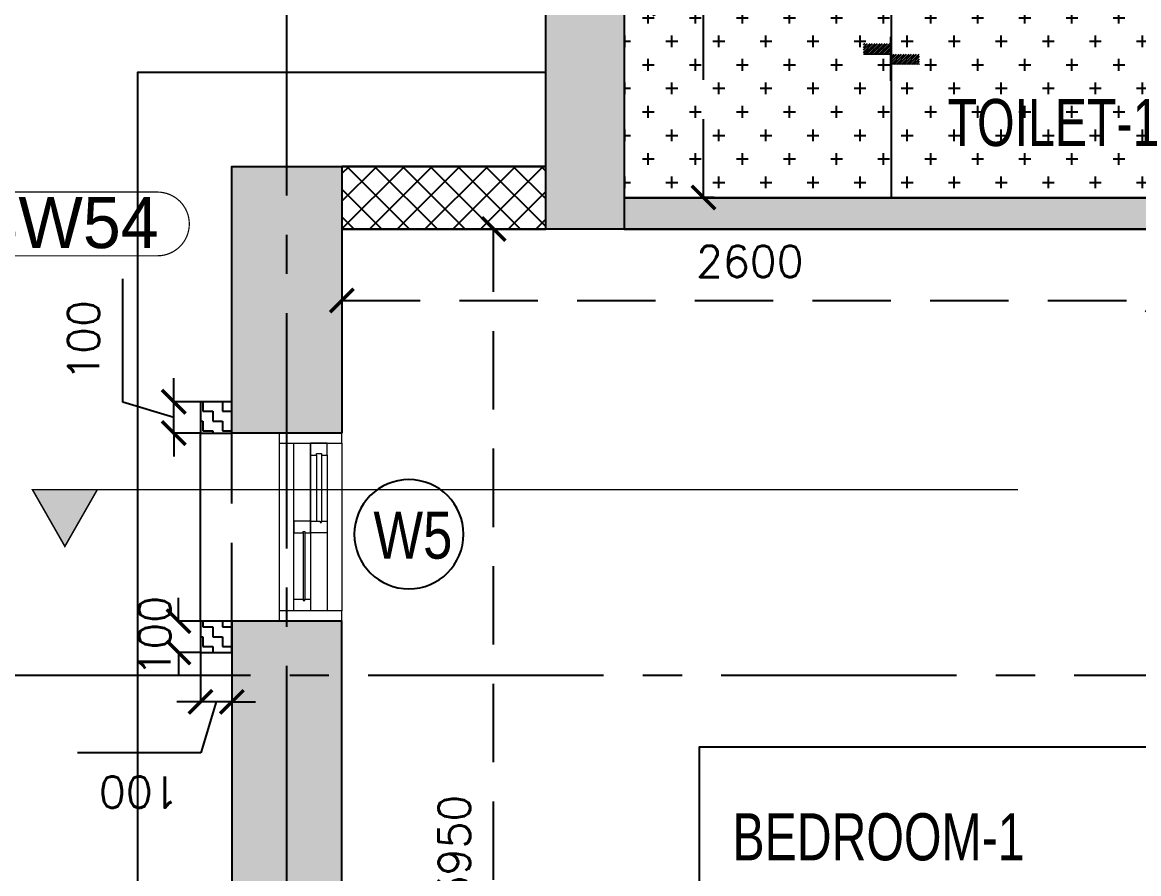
# Model space of a CAD drawing. Header units: millimetres. Extents: x 1124992 to 1258557, y -5767803 to -5695799.
# Drawn here: x 1194724 to 1198282, y -5725530 to -5722815 of the extents above; entities that cross this region are included whole.
import ezdxf
from ezdxf.enums import TextEntityAlignment as Align

# ---------------------------------------------------------------- set-up
doc = ezdxf.new("R2010")
doc.units = ezdxf.units.MM
doc.header["$LTSCALE"] = 1000
doc.header["$MEASUREMENT"] = 0
for name, pattern in [('$1$AUDIT_D_120904163729-0', [0]), ('$36$HIDDEN', [0.375, 0.25, -0.125]), ('2BHK-A - FRONT$0$AUDIT_D_120904163729-0', [0]), ('AUDIT_D_120904163729-0', [0]), ('T8(T9 IS SIMILAR) - 1st FLOOR ELEVATION$0$AUDIT_D_120904163729-0', [0]), ('T8(T9 IS SIMILAR) - DIMENSION & TEXTING$0$HIDDEN', [0.375, 0.25, -0.125]), ('T8(T9 IS SIMILAR) - TYPICAL FLOOR ELEVATION$0$AUDIT_D_120904163729-0', [0]), ('T8(T9 IS SIMILAR) - TYPICAL FLOOR ELEVATION$0$HIDDEN', [0.375, 0.25, -0.125]), ('T8_PROFILE SECTIONS$0$HIDDEN', [0.375, 0.25, -0.125]), ('T8_PROFILE SECTIONS$0$PHANTOM2', [1.25, 0.625, -0.125, 0.125, -0.125, 0.125, -0.125]), ('T8_REFUGE COLUMNS$0$CENTER2', [1.125, 0.75, -0.125, 0.125, -0.125])]:
    doc.linetypes.add(name, pattern=pattern)
doc.layers.get('0').update_dxf_attribs({"linetype": 'AUDIT_D_120904163729-0'})
for name, color, linetype in [('$0$A-HATCH -160', 251, '$1$AUDIT_D_120904163729-0'), ('$21$A-DIMENSIONS', 2, '$36$HIDDEN'), ('2BHK-A - FRONT$0$2BHK-A - FRONT$0$a-furniture', 8, 'Continuous'), ('2BHK-A - FRONT$0$A-HATCH -160', 251, '2BHK-A - FRONT$0$AUDIT_D_120904163729-0'), ('2BHK-A - FRONT$0$A-TOI SUNK 50MM', 8, 'Continuous'), ('2BHK-A - FRONT$0$APT PLANS-typ$0$TILEDROP', 3, 'Continuous'), ('2BHK-A - FRONT$0$ELEV.', 5, 'Continuous'), ('A_dim', 1, 'Continuous'), ('T8(T9 IS SIMILAR) - 1st FLOOR ELEVATION$0$A-WALL-FEATURES', 110, 'T8(T9 IS SIMILAR) - 1st FLOOR ELEVATION$0$AUDIT_D_120904163729-0'), ('T8(T9 IS SIMILAR) - DIMENSION & TEXTING$0$A-DIMENSIONS', 2, 'T8(T9 IS SIMILAR) - DIMENSION & TEXTING$0$HIDDEN'), ('T8(T9 IS SIMILAR) - DIMENSION & TEXTING$1$a-window-no', 125, 'Continuous'), ('T8(T9 IS SIMILAR) - TYPICAL FLOOR ELEVATION$0$A-DIM', 1, 'T8(T9 IS SIMILAR) - TYPICAL FLOOR ELEVATION$0$AUDIT_D_120904163729-0'), ('T8(T9 IS SIMILAR) - TYPICAL FLOOR ELEVATION$0$A-WALL HATCH', 252, 'T8(T9 IS SIMILAR) - TYPICAL FLOOR ELEVATION$0$AUDIT_D_120904163729-0'), ('T8(T9 IS SIMILAR) - TYPICAL FLOOR ELEVATION$0$A-WALL-FEATURES', 6, 'T8(T9 IS SIMILAR) - TYPICAL FLOOR ELEVATION$0$AUDIT_D_120904163729-0'), ('T8_PROFILE SECTIONS$0$A-PROFILE SECTIONS', 81, 'T8_PROFILE SECTIONS$0$PHANTOM2'), ('T8_REFUGE COLUMNS$0$A-CENTERLINE', 193, 'T8_REFUGE COLUMNS$0$CENTER2'), ('T8_REFUGE COLUMNS$0$A-RCC COLS', 3, 'Continuous'), ('T8_TYPICAL COLUMNS$0$A-RCC COLS', 3, 'Continuous')]:
    doc.layers.add(name, color=color, linetype=linetype)
for name, color, linetype, lineweight in [('2BHK-A - FRONT$0$A-WALL- 160', 6, 'Continuous', 30), ('2BHK-A - FRONT$0$Window', 4, 'Continuous', 20), ('T8(T9 IS SIMILAR) - DIMENSION & TEXTING$0$a-Text', 4, 'Continuous', 0), ('T8(T9 IS SIMILAR)$0$D&W', 8, 'Continuous', 25), ('T8_REFUGE COLUMNS$0$A-COLUMN NO size reduce', 81, 'Continuous', 25)]:
    doc.layers.add(name, color=color, linetype=linetype, lineweight=lineweight)
doc.layers.add('T8_REFUGE COLUMNS$1$COL-HATCH', color=7, linetype='Continuous', lineweight=25, true_color=0xa3a3a3)
doc.styles.add('T8(T9 IS SIMILAR) - DIMENSION & TEXTING$0$ARIAL ARROW', font='swisscl.ttf')
doc.styles.add('T8(T9 IS SIMILAR) - DIMENSION & TEXTING$0$Romans 1', font='romans.shx', dxfattribs={"height": 100})
doc.styles.add('T8(T9 IS SIMILAR) - DIMENSION & TEXTING$1$LODHA STANDERD', font='sanss___.ttf')
doc.styles.add('T8(T9 IS SIMILAR) - TYPICAL FLOOR ELEVATION$0$Romans 1', font='romans.shx', dxfattribs={"height": 100})
doc.styles.add('T8_REFUGE COLUMNS$0$STANDARD', font='GOTHIC.TTF')
doc.dimstyles.new('T8(T9 IS SIMILAR) - DIMENSION & TEXTING$0$ALPINE S', dxfattribs={"dimscale": 0, "dimtxt": 100, "dimasz": 75, "dimexe": 0, "dimexo": 0, "dimgap": 75, "dimtad": 1, "dimdec": 0, "dimzin": 0, "dimdsep": 46, "dimtxsty": 'T8(T9 IS SIMILAR) - DIMENSION & TEXTING$0$Romans 1', "dimblk": 'T8(T9 IS SIMILAR) - DIMENSION & TEXTING$0$_ArchTick', "dimcen": 0.09, "dimclrd": 256, "dimclre": 256, "dimclrt": 7, "dimadec": 0, "dimazin": 0, "dimtfac": 1, "dimtdec": 0, "dimtofl": 0, "dimtmove": 1, "dimatfit": 0, "dimldrblk": 'T8(T9 IS SIMILAR) - DIMENSION & TEXTING$0$_Open90', "dimfxl": 1, "dimtolj": 1, "dimtzin": 0, "dimarcsym": 0})
doc.dimstyles.new('T8(T9 IS SIMILAR) - TYPICAL FLOOR ELEVATION$0$ALPINE S', dxfattribs={"dimscale": 0, "dimtxt": 100, "dimasz": 75, "dimexe": 0, "dimexo": 0, "dimgap": 75, "dimtad": 1, "dimdec": 0, "dimzin": 0, "dimdsep": 46, "dimtxsty": 'T8(T9 IS SIMILAR) - TYPICAL FLOOR ELEVATION$0$Romans 1', "dimblk": 'T8(T9 IS SIMILAR) - TYPICAL FLOOR ELEVATION$0$_ArchTick', "dimcen": 0.09, "dimclrd": 256, "dimclre": 256, "dimclrt": 7, "dimadec": 0, "dimazin": 0, "dimtfac": 1, "dimtdec": 0, "dimtofl": 0, "dimtmove": 1, "dimatfit": 0, "dimldrblk": 'T8(T9 IS SIMILAR) - TYPICAL FLOOR ELEVATION$0$_Open90', "dimfxl": 1, "dimtolj": 1, "dimtzin": 0, "dimarcsym": 0})

# ---------------------------------------------------------------- blocks, each defined once
blk = doc.blocks.new('T8(T9 IS SIMILAR) - DIMENSION & TEXTING$1$WINDOW TAG')
at = {"layer": 'T8(T9 IS SIMILAR) - DIMENSION & TEXTING$1$a-window-no'}
blk.add_circle((0, 0), 174.1, dxfattribs=at)
at = {"layer": 'T8(T9 IS SIMILAR) - DIMENSION & TEXTING$1$a-window-no', "style": 'T8(T9 IS SIMILAR) - DIMENSION & TEXTING$1$LODHA STANDERD'}
blk.add_attdef('WINDOW', text='', height=150, dxfattribs=at).set_placement((11.3, 2.8), align=Align.MIDDLE_CENTER)
blk = doc.blocks.new('T8(T9 IS SIMILAR) - DIMENSION & TEXTING$0$_ArchTick')
at = {"color": 0, "linetype": 'ByBlock', "const_width": 0.15}
blk.add_lwpolyline([(-0.5, -0.5), (0.5, 0.5)], dxfattribs=at)
blk = doc.blocks.new('*D532')
at = {"layer": 'T8(T9 IS SIMILAR) - DIMENSION & TEXTING$0$A-DIMENSIONS', "linetype": 'T8(T9 IS SIMILAR) - DIMENSION & TEXTING$0$HIDDEN', "lineweight": -2, "transparency": 16777216}
for p, q in [((1196929.3, -5721924.4), (1196894.8, -5721924.4)), ((1196929.3, -5723374), (1196894.8, -5723374))]:
    blk.add_line(p, q, dxfattribs=at)
at = {"layer": 'T8(T9 IS SIMILAR) - DIMENSION & TEXTING$0$A-DIMENSIONS', "lineweight": -2, "transparency": 16777216}
blk.add_line((1196894.8, -5723374), (1196894.8, -5721924.4), dxfattribs=at)
at = {"layer": 'T8(T9 IS SIMILAR) - DIMENSION & TEXTING$0$A-DIMENSIONS', "linetype": 'ByBlock', "lineweight": -2, "transparency": 16777216, "xscale": 75, "yscale": 75, "zscale": 75}
for p, rotation in [((1196894.8, -5721924.4), 90), ((1196894.8, -5723374), 270)]:
    blk.add_blockref('T8(T9 IS SIMILAR) - DIMENSION & TEXTING$0$_ArchTick', p, dxfattribs=dict(at, rotation=rotation))
at = {"layer": 'T8(T9 IS SIMILAR) - DIMENSION & TEXTING$0$A-DIMENSIONS', "color": 7, "linetype": 'ByBlock', "transparency": 16777216, "insert": (1196769.8, -5722649.2), "char_height": 100, "attachment_point": 5, "rotation": 90, "style": 'T8(T9 IS SIMILAR) - DIMENSION & TEXTING$0$Romans 1'}
blk.add_mtext('\\A1;1450', dxfattribs=at)
blk = doc.blocks.new('T8(T9 IS SIMILAR) - DIMENSION & TEXTING$0$_Open90')
at = {"color": 0, "linetype": 'ByBlock', "lineweight": -2}
for p, q in [((-0.5, 0.5), (0, 0)), ((0, 0), (-1, 0)), ((0, 0), (-0.5, -0.5))]:
    blk.add_line(p, q, dxfattribs=at)
blk = doc.blocks.new('*D536')
at = {"layer": 'T8(T9 IS SIMILAR) - DIMENSION & TEXTING$0$A-DIMENSIONS', "linetype": 'T8(T9 IS SIMILAR) - DIMENSION & TEXTING$0$HIDDEN', "lineweight": -2, "transparency": 16777216}
for p, q in [((1196392.3, -5723474.4), (1196225.7, -5723474.4)), ((1196320.7, -5727424.6), (1196225.7, -5727424.6))]:
    blk.add_line(p, q, dxfattribs=at)
at = {"layer": 'T8(T9 IS SIMILAR) - DIMENSION & TEXTING$0$A-DIMENSIONS', "lineweight": -2, "transparency": 16777216}
blk.add_line((1196225.7, -5727424.6), (1196225.7, -5723474.4), dxfattribs=at)
at = {"layer": 'T8(T9 IS SIMILAR) - DIMENSION & TEXTING$0$A-DIMENSIONS', "linetype": 'ByBlock', "lineweight": -2, "transparency": 16777216, "xscale": 75, "yscale": 75, "zscale": 75}
for p, rotation in [((1196225.7, -5723474.4), 90), ((1196225.7, -5727424.6), 270)]:
    blk.add_blockref('T8(T9 IS SIMILAR) - DIMENSION & TEXTING$0$_ArchTick', p, dxfattribs=dict(at, rotation=rotation))
at = {"layer": 'T8(T9 IS SIMILAR) - DIMENSION & TEXTING$0$A-DIMENSIONS', "color": 7, "linetype": 'ByBlock', "transparency": 16777216, "insert": (1196100.7, -5725449.5), "char_height": 100, "attachment_point": 5, "rotation": 90, "style": 'T8(T9 IS SIMILAR) - DIMENSION & TEXTING$0$Romans 1'}
blk.add_mtext('\\A1;3950', dxfattribs=at)
blk = doc.blocks.new('*D537')
at = {"layer": 'T8(T9 IS SIMILAR) - DIMENSION & TEXTING$0$A-DIMENSIONS', "linetype": 'T8(T9 IS SIMILAR) - DIMENSION & TEXTING$0$HIDDEN', "lineweight": -2, "transparency": 16777216}
for p, q in [((1195742.3, -5723474.9), (1195742.3, -5723702.6)), ((1198342.3, -5723474), (1198342.3, -5723702.6))]:
    blk.add_line(p, q, dxfattribs=at)
at = {"layer": 'T8(T9 IS SIMILAR) - DIMENSION & TEXTING$0$A-DIMENSIONS', "lineweight": -2, "transparency": 16777216}
blk.add_line((1195742.3, -5723702.6), (1198342.3, -5723702.6), dxfattribs=at)
at = {"layer": 'T8(T9 IS SIMILAR) - DIMENSION & TEXTING$0$A-DIMENSIONS', "linetype": 'ByBlock', "lineweight": -2, "transparency": 16777216, "xscale": 75, "yscale": 75, "zscale": 75, "rotation": 180}
blk.add_blockref('T8(T9 IS SIMILAR) - DIMENSION & TEXTING$0$_ArchTick', (1195742.3, -5723702.6), dxfattribs=at)
at = {"layer": 'T8(T9 IS SIMILAR) - DIMENSION & TEXTING$0$A-DIMENSIONS', "linetype": 'ByBlock', "lineweight": -2, "transparency": 16777216, "xscale": 75, "yscale": 75, "zscale": 75}
blk.add_blockref('T8(T9 IS SIMILAR) - DIMENSION & TEXTING$0$_ArchTick', (1198342.3, -5723702.6), dxfattribs=at)
at = {"layer": 'T8(T9 IS SIMILAR) - DIMENSION & TEXTING$0$A-DIMENSIONS', "color": 7, "linetype": 'ByBlock', "transparency": 16777216, "insert": (1197042.3, -5723577.6), "char_height": 100, "attachment_point": 5, "style": 'T8(T9 IS SIMILAR) - DIMENSION & TEXTING$0$Romans 1'}
blk.add_mtext('\\A1;2600', dxfattribs=at)
blk = doc.blocks.new('T8_REFUGE COLUMNS')
at = {"layer": 'T8_REFUGE COLUMNS$1$COL-HATCH', "linetype": 'ByBlock'}
h = blk.add_hatch(color=256, dxfattribs=at)
h.dxf.hatch_style = 1
h.paths.add_polyline_path([(1196642.1, -5723474.9), (1196392.1, -5723474.9), (1196392.1, -5721674.9), (1196642.1, -5721674.9)])
h = blk.add_hatch(color=256, dxfattribs=at)
h.dxf.hatch_style = 1
h.paths.add_polyline_path([(1195742.1, -5724124.9), (1195392.1, -5724124.9), (1195392.1, -5723274.9), (1195742.1, -5723274.9)])
h = blk.add_hatch(color=256, dxfattribs=at)
h.dxf.hatch_style = 1
h.paths.add_polyline_path([(1195392.1, -5726519.9), (1195742.1, -5726519.9), (1195742.1, -5724724.9), (1195392.1, -5724724.9)])
at = {"layer": 'T8_REFUGE COLUMNS$0$A-CENTERLINE'}
for p, q in [((1195567.1, -5727867.6), (1195567.1, -5698299.6)), ((1217951.3, -5724897.4), (1182156.9, -5724897.4))]:
    blk.add_line(p, q, dxfattribs=at)
at = {"layer": 'T8_REFUGE COLUMNS$0$A-COLUMN NO size reduce', "linetype": 'ByBlock', "const_width": 3.9}
blk.add_lwpolyline([(1194550.6, -5723559.8, -1), (1194550.6, -5723356.6), (1195154.6, -5723356.6, -1), (1195154.6, -5723559.8)], format="xyb", close=True, dxfattribs=at)
at = {"layer": 'T8_REFUGE COLUMNS$0$A-RCC COLS', "linetype": 'ByBlock'}
for points in [[(1196642.1, -5723474.9), (1196392.1, -5723474.9), (1196392.1, -5721674.9), (1196642.1, -5721674.9)], [(1195742.1, -5724124.9), (1195392.1, -5724124.9), (1195392.1, -5723274.9), (1195742.1, -5723274.9)], [(1195392.1, -5726519.9), (1195742.1, -5726519.9), (1195742.1, -5724724.9), (1195392.1, -5724724.9)]]:
    blk.add_lwpolyline(points, close=True, dxfattribs=at)
at = {"layer": 'T8_REFUGE COLUMNS$0$A-COLUMN NO size reduce', "linetype": 'ByBlock', "insert": (1194566.8, -5723372.8), "char_height": 162.5, "attachment_point": 1, "style": 'T8_REFUGE COLUMNS$0$STANDARD'}
blk.add_mtext_dynamic_manual_height_columns('SW54', width=444.685, gutter_width=500, heights=[0], dxfattribs=at)
blk = doc.blocks.new('T8_TYPICAL COLUMNS')
at = {"layer": 'T8_TYPICAL COLUMNS$0$A-RCC COLS', "linetype": 'ByBlock'}
blk.add_blockref('T8_REFUGE COLUMNS', (0, 0), dxfattribs=at)
blk = doc.blocks.new('2BHK-A - FRONT$0$1500-flat-1-flat-1')
at = {"layer": '2BHK-A - FRONT$0$Window', "color": 1, "lineweight": 13}
for p, q in [((5694378.8, 1149675.6), (5694378.8, 1149141.6, 0)), ((5694425.5, 1149179.1, 0), (5694425.5, 1149675.6)), ((5694478.8, 1149427.4), (5694478.8, 1149675.6)), ((5694578.8, 1149675.6), (5694578.8, 1149141.6, 0)), ((5694478.8, 1149638.1), (5694478.8, 1149427.4)), ((5694532.2, 1149638.1), (5694532.2, 1149141.6, 0)), ((5694478.8, 1149457), (5694478.8, 1149141.6, 0)), ((5694378.8, 1149389.9), (5694378.8, 1149179.1, 0)), ((5694478.8, 1149389.9), (5694478.8, 1149179.1, 0))]:
    blk.add_line(p, q, dxfattribs=at)
at = {"layer": '2BHK-A - FRONT$0$Window', "color": 5, "lineweight": 13}
for p, q in [((5694497.4, 1149638.1), (5694497.4, 1149427.4)), ((5694513.6, 1149638.1), (5694513.6, 1149427.4)), ((5694455.7, 1149389.9), (5694455.7, 1149179.1, 0)), ((5694460.2, 1149389.9), (5694460.2, 1149179.1, 0))]:
    blk.add_line(p, q, dxfattribs=at)
at = {"layer": '2BHK-A - FRONT$0$Window', "color": 4, "lineweight": 13}
for points in [[(5694378.8, 1149708.6), (5694378.8, 1149675.6), (5694578.8, 1149675.6), (5694578.8, 1149708.6)], [(5694513.6, 1149638.1), (5694532.2, 1149638.1), (5694532.2, 1149675.6), (5694478.8, 1149675.6), (5694478.8, 1149638.1), (5694497.4, 1149638.1), (5694497.4, 1149642.6), (5694513.6, 1149642.6)], [(5694460.2, 1149389.9), (5694478.8, 1149389.9), (5694478.8, 1149427.4), (5694425.5, 1149427.4), (5694425.5, 1149389.9), (5694455.7, 1149389.9), (5694455.7, 1149394.4), (5694460.2, 1149394.4)], [(5694513.6, 1149427.4), (5694532.2, 1149427.4), (5694532.2, 1149389.9), (5694478.8, 1149389.9), (5694478.8, 1149427.4), (5694509.1, 1149427.4), (5694509.1, 1149422.9), (5694513.6, 1149422.9)], [(5694460.2, 1149179.1), (5694478.8, 1149179.1), (5694478.8, 1149141.6), (5694425.5, 1149141.6), (5694425.5, 1149179.1), (5694455.7, 1149179.1), (5694455.7, 1149174.6), (5694460.2, 1149174.6)], [(5694378.8, 1149141.6), (5694378.8, 1149108.6), (5694578.8, 1149108.6), (5694578.8, 1149141.6)]]:
    blk.add_lwpolyline(points, close=True, dxfattribs=at)
blk = doc.blocks.new('2BHK-A - FRONT$0$TILE DROP -x')
at = {"layer": '2BHK-A - FRONT$0$APT PLANS-typ$0$TILEDROP'}
h = blk.add_hatch(dxfattribs=at)
h.set_pattern_fill('ACET-2D-ANSI31', color=8, scale=90, angle=90, style=0)
h.set_pattern_definition([(135, (-851695.914, 5365039.183), (-7.954951288, -7.954951288), [])])
h.paths.add_polyline_path([(-58323.9, -19205.9), (-58323.9, -19023.7), (-58261.5, -19023.7), (-58261.5, -19205.9)])
edge = h.paths.add_edge_path()
edge.add_line((-58323.9, -19381.2), (-58393.7, -19381.2))
edge.add_line((-58323.9, -19205.9), (-58323.9, -19381.2))
edge.add_line((-58393.1, -19205.9), (-58323.9, -19205.9))
edge.add_line((-58393.1, -19381.2), (-58393.1, -19205.9))
at = {"layer": '2BHK-A - FRONT$0$APT PLANS-typ$0$TILEDROP', "color": 1}
blk.add_line((-58153.9, -19205.9), (-58434, -19205.9), dxfattribs=at)
at = {"layer": '2BHK-A - FRONT$0$APT PLANS-typ$0$TILEDROP', "color": 20, "const_width": 10}
for points in [[(-58261.5, -19205.9), (-58261.5, -19023.7)], [(-58323.9, -19381.2), (-58323.9, -19205.9)], [(-58323.9, -19205.9), (-58261.5, -19205.9)]]:
    blk.add_lwpolyline(points, dxfattribs=at)
blk = doc.blocks.new('2BHK-A - FRONT$0$2BHK-A - FRONT$0$a bed')
at = {"color": 0, "linetype": 'ByBlock', "extrusion": (1.06338e-09, -0.000260045, 1)}
for q in [(78.6, 2497.2), (328.9, 2497.3), (203.8, 2280.5)]:
    blk.add_line((203.8, 2425), q, dxfattribs=at)
at = {"color": 0, "linetype": 'ByBlock'}
for p, q in [((675, 2200, 0), (675, 737.5, 0)), ((221.8, 1867.4, 0), (383.5, 2029, 0)), ((444.1, 2029, 0), (605.8, 1867.4, 0)), ((334.7, 1693.9, 0), (221.8, 1806.8, 0)), ((605.8, 1806.8, 0), (492.9, 1693.9, 0)), ((221.8, 1581, 0), (383.5, 1742.6, 0)), ((444.1, 1742.6, 0), (605.8, 1581, 0)), ((221.8, 1389.8, 0), (383.5, 1551.4, 0)), ((444.1, 1551.4, 0), (605.8, 1389.8, 0)), ((287.1, 1455.1, 0), (221.8, 1520.4, 0)), ((605.8, 1520.4, 0), (540.5, 1455.1, 0)), ((383.5, 1167.5, 0), (221.8, 1329.2, 0)), ((605.8, 1329.2, 0), (444.1, 1167.5, 0)), ((221.8, 857.3, 0), (383.5, 1019, 0)), ((444.1, 1019, 0), (605.8, 857.3, 0)), ((221.8, 679, 0), (383.5, 840.6, 0)), ((444.1, 840.6, 0), (605.8, 679, 0)), ((280.7, 737.9, 0), (221.8, 796.7, 0)), ((605.8, 796.7, 0), (546.9, 737.9, 0)), ((1095.6, 737.5, 0), (675, 737.5, 0)), ((675, 737.5, 0), (1095.6, 400, 0)), ((1095.6, 400, 0), (1095.6, 737.5, 0)), ((383.5, 456.7, 0), (221.8, 618.4, 0)), ((605.8, 618.4, 0), (444.1, 456.7, 0)), ((56.3, 400, 0), (506.3, 400, 0))]:
    blk.add_line(p, q, dxfattribs=at)
at = {"color": 0, "linetype": 'ByBlock', "extrusion": (1.06338e-09, 0.000260045, 1)}
for q in [(203.8, 319.5), (78.6, 102.8), (328.9, 102.7)]:
    blk.add_line((203.8, 175), q, dxfattribs=at)
at = {"color": 0, "linetype": 'ByBlock'}
for points in [[(0, 2200), (0, 2650), (400, 2650), (400, 2200)], [(0, 400), (0, -50), (400, -50), (400, 400)]]:
    blk.add_lwpolyline(points, close=True, dxfattribs=at)
blk.add_lwpolyline([(0, 400), (2250, 400), (2250, 2200), (0, 2200), (0, 400)], dxfattribs=at)
at = {"color": 0, "linetype": 'ByBlock', "extrusion": (1.06338e-09, -0.000260045, 1)}
for radius in [144.5, 108.4]:
    blk.add_circle((203.8, 2425, -0.6), radius, dxfattribs=at)
at = {"color": 0, "linetype": 'ByBlock', "extrusion": (1.06338e-09, 0.000260045, 1)}
for radius in [144.5, 108.4]:
    blk.add_circle((203.8, 175, 0), radius, dxfattribs=at)
at = {"color": 0, "linetype": 'ByBlock', "extrusion": (7.42612e-06, -2.34658e-07, -1)}
for centre, major_axis, start_param, end_param in [((417.2, 2002.1, 0), (-26.9, 26.9, 0), 6.283185, 7.853982), ((252.2, 1837.1, 0.7), (-30.3, 30.3, 0), 4.712389, 6.283185), ((575.4, 1837.1, 0.7), (30.3, 30.3, 0), 0, 1.570796), ((413.8, 1712.3, 0.7), (-30.3, 30.3, 0), 6.283185, 7.853982), ((252.2, 1550.7, 0.7), (30.3, 30.3, 0), 3.141593, 4.712389), ((575.4, 1550.7, 0.7), (30.3, 30.3, 0), 0, 1.570796), ((413.8, 1521.1, 0.7), (30.3, 30.3, 0), 4.712389, 6.283185), ((252.2, 1359.5, 0.7), (-30.3, 30.3, 0), 4.712389, 6.283185), ((575.4, 1359.5, 0.7), (-30.3, 30.3, 0), 1.570796, 3.141593), ((413.8, 1197.8, 0.7), (-30.3, 30.3, 0), 3.141593, 4.712389), ((413.8, 988.7, 0.7), (30.3, 30.3, 0), 4.712389, 6.283185), ((252.2, 827, 0.7), (30.3, 30.3, 0), 3.141593, 4.712389), ((575.4, 827, 0.7), (-30.3, 30.3, 0), 1.570796, 3.141593), ((413.8, 810.3, 0.7), (30.3, 30.3, 0), 4.712389, 6.283185), ((252.2, 648.7, 0.7), (-30.3, 30.3, 0), 4.712389, 6.283185), ((575.4, 648.7, 0.7), (-30.3, 30.3, 0), 1.570796, 3.141593), ((413.8, 487.1, 0.7), (30.3, 30.3, 0), 1.570796, 3.141593)]:
    blk.add_ellipse(centre, major_axis=major_axis, ratio=1, start_param=start_param, end_param=end_param, dxfattribs=at)
blk = doc.blocks.new('2BHK-A - FRONT')
at = {"layer": '2BHK-A - FRONT$0$A-HATCH -160', "linetype": 'ByBlock'}
h = blk.add_hatch(dxfattribs=at)
h.set_pattern_fill('ZIGZAG', color=256, scale=250)
h.set_pattern_definition([(0, (0, 0), (31.25, 31.25), [31.25, -31.25]), (90, (31.25, 0), (-31.25, 31.25), [31.25, -31.25])])
h.paths.add_polyline_path([(1142149.5, -5723474.6), (1143849.6, -5723474.6), (1143849.6, -5723374.6), (1142149.5, -5723374.6)])
h.paths.add_polyline_path([(1144889.5, -5724474.6), (1144889.5, -5724574.6), (1147099.5, -5724574.6), (1147099.5, -5724474.6), (1145949.5, -5724474.2), (1145949.5, -5724374.2), (1145849.5, -5724374.2), (1145849.5, -5724474.6)])
h.paths.add_polyline_path([(1145949.5, -5723374.2), (1146849.2, -5723374.2), (1146849.2, -5723474.2), (1145949.5, -5723474.2)])
h.paths.add_polyline_path([(1147599.2, -5723474.2), (1148199.2, -5723474.2), (1148199.2, -5723374.2), (1147599.2, -5723374.2)])
h.paths.add_polyline_path([(1150399.5, -5721024.5), (1150499.5, -5721024.5), (1150499.5, -5721774.2), (1150399.5, -5721774.2)])
h.paths.add_polyline_path([(1150399.5, -5720124.5), (1150499.5, -5720124.5), (1150499.5, -5719224.6), (1150399.5, -5719224.6)])
h.paths.add_polyline_path([(1145549.4, -5721674.6), (1145649.4, -5721674.6), (1145649.4, -5721174.6), (1145649.4, -5721174.6), (1145649.4, -5721073.7), (1145549.4, -5721073.9)])
h.paths.add_polyline_path([(1148199.5, -5728684.2), (1148934.5, -5728684.2), (1148934.5, -5728584.2), (1148199.5, -5728584.2)])
h.paths.add_polyline_path([(1148449.5, -5721774.6), (1148849.5, -5721774.6), (1148849.5, -5721674.6), (1148449.5, -5721674.6)])
h.paths.add_polyline_path([(1150149.5, -5721674.6), (1150399.5, -5721674.6), (1150399.5, -5721774.6), (1150149.5, -5721774.6)])
h = blk.add_hatch(dxfattribs=at)
h.set_pattern_fill('ANSI37', color=256, scale=500)
h.paths.add_polyline_path([(1141249.5, -5727584.8), (1141049.5, -5727584.8), (1141049.5, -5726519.5), (1141249.5, -5726519.5)])
h.paths.add_polyline_path([(1141249.5, -5723474.2), (1141899.2, -5723474.2), (1141899.2, -5723274.2), (1141249.5, -5723274.2)])
h.paths.add_polyline_path([(1147999.5, -5728684.2), (1148199.5, -5728684.2), (1148199.5, -5727609.8), (1147999.5, -5727609.8)])
at = {"layer": '2BHK-A - FRONT$0$A-TOI SUNK 50MM'}
h = blk.add_hatch(dxfattribs=at)
h.set_pattern_fill('CROSS', color=256, scale=300, style=0)
h.set_pattern_definition([(0, (0, -0.9), (75, 75), [37.5, -112.5]), (90, (18.75, -19.65), (-75, 75), [37.5, -112.5])])
h.paths.add_polyline_path([(1142149.5, -5723374.6), (1144599.5, -5723374.6), (1144599.5, -5721924.9), (1142149.5, -5721924.9)])
h.paths.add_polyline_path([(1148199.2, -5723374.6), (1145949.5, -5723374.6), (1145949.5, -5721924.9), (1148199.2, -5721924.9)])
blk.add_lwpolyline([(1142149.5, -5723374.6), (1144599.5, -5723374.6), (1144599.5, -5721924.9), (1142149.5, -5721924.9)], close=True, dxfattribs=at)
at = {"layer": '2BHK-A - FRONT$0$A-WALL- 160', "linetype": 'ByBlock'}
for p, q in [((1141249.5, -5723274.6), (1141899.2, -5723274.6)), ((1142149.5, -5723374.6), (1143849.5, -5723374.6)), ((1141249.5, -5723474.6), (1141899.5, -5723474.6)), ((1142149.5, -5723474.6), (1143849.5, -5723474.6))]:
    blk.add_line(p, q, dxfattribs=at)
at = {"layer": '2BHK-A - FRONT$0$ELEV.'}
blk.add_line((1142999.6, -5721924.9), (1142999.6, -5723374.6), dxfattribs=at)
at = {"layer": '2BHK-A - FRONT$0$2BHK-A - FRONT$0$a-furniture', "extrusion": (4.84058e-05, -0.000523293, -1), "zscale": -1, "rotation": 359.9999999999999}
blk.add_blockref('2BHK-A - FRONT$0$2BHK-A - FRONT$0$a bed', (-1144639.5, -5727323.8, 3052.9), dxfattribs=at)
at = {"layer": '2BHK-A - FRONT$0$A-TOI SUNK 50MM', "xscale": 0.4999999999999999, "yscale": 0.4999999999999999, "zscale": 0.4999999999999999, "rotation": 269.9996795902024}
blk.add_blockref('2BHK-A - FRONT$0$TILE DROP -x', (1152602.3, -5752078.8), dxfattribs=at)
at = {"layer": '2BHK-A - FRONT$0$A-WALL- 160'}
blk.add_blockref('2BHK-A - FRONT$0$1500-flat-1-flat-1', (-4553329, -6873832.8), dxfattribs=at)
blk = doc.blocks.new('T8(T9 IS SIMILAR) - TYPICAL FLOOR ELEVATION$0$_ArchTick')
at = {"color": 0, "linetype": 'ByBlock', "const_width": 0.15}
blk.add_lwpolyline([(-0.5, -0.5), (0.5, 0.5)], dxfattribs=at)
blk = doc.blocks.new('*D732')
at = {"layer": 'T8(T9 IS SIMILAR) - TYPICAL FLOOR ELEVATION$0$A-DIM', "linetype": 'T8(T9 IS SIMILAR) - TYPICAL FLOOR ELEVATION$0$HIDDEN', "lineweight": -2, "transparency": 16777216}
for p, q in [((1195291.6, -5724824.9), (1195291.6, -5724982)), ((1195392.1, -5724824.9), (1195392.1, -5724982))]:
    blk.add_line(p, q, dxfattribs=at)
at = {"layer": 'T8(T9 IS SIMILAR) - TYPICAL FLOOR ELEVATION$0$A-DIM', "lineweight": -2, "transparency": 16777216}
for p, q in [((1195291.6, -5724982), (1195216.6, -5724982)), ((1195392.1, -5724982), (1195291.6, -5724982)), ((1195341.8, -5724982), (1195293.1, -5725144.5)), ((1195392.1, -5724982), (1195467.1, -5724982)), ((1195293.1, -5725144.5), (1194900.2, -5725144.5))]:
    blk.add_line(p, q, dxfattribs=at)
at = {"layer": 'T8(T9 IS SIMILAR) - TYPICAL FLOOR ELEVATION$0$A-DIM', "linetype": 'ByBlock', "lineweight": -2, "transparency": 16777216, "xscale": 75, "yscale": 75, "zscale": 75}
blk.add_blockref('T8(T9 IS SIMILAR) - TYPICAL FLOOR ELEVATION$0$_ArchTick', (1195291.6, -5724982), dxfattribs=at)
at = {"layer": 'T8(T9 IS SIMILAR) - TYPICAL FLOOR ELEVATION$0$A-DIM', "linetype": 'ByBlock', "lineweight": -2, "transparency": 16777216, "xscale": 75, "yscale": 75, "zscale": 75, "rotation": 180}
blk.add_blockref('T8(T9 IS SIMILAR) - TYPICAL FLOOR ELEVATION$0$_ArchTick', (1195392.1, -5724982), dxfattribs=at)
at = {"layer": 'T8(T9 IS SIMILAR) - TYPICAL FLOOR ELEVATION$0$A-DIM', "color": 7, "linetype": 'ByBlock', "transparency": 16777216, "insert": (1195096.7, -5725269.5), "char_height": 100, "attachment_point": 5, "rotation": 180, "style": 'T8(T9 IS SIMILAR) - TYPICAL FLOOR ELEVATION$0$Romans 1'}
blk.add_mtext('\\A1;100', dxfattribs=at)
blk = doc.blocks.new('T8(T9 IS SIMILAR) - TYPICAL FLOOR ELEVATION$0$_Open90')
at = {"color": 0, "linetype": 'ByBlock', "lineweight": -2}
for p, q in [((-0.5, 0.5), (0, 0)), ((0, 0), (-1, 0)), ((0, 0), (-0.5, -0.5))]:
    blk.add_line(p, q, dxfattribs=at)
blk = doc.blocks.new('*D733')
at = {"layer": 'T8(T9 IS SIMILAR) - TYPICAL FLOOR ELEVATION$0$A-DIM', "lineweight": -2, "transparency": 16777216}
for p, q in [((1195044.3, -5724026.1), (1195044.3, -5723633.3)), ((1195206.8, -5724024.9), (1195206.8, -5723949.9)), ((1195206.8, -5724074.9), (1195044.3, -5724026.1)), ((1195206.8, -5724124.9), (1195206.8, -5724024.9)), ((1195206.8, -5724124.9), (1195206.8, -5724199.9))]:
    blk.add_line(p, q, dxfattribs=at)
at = {"layer": 'T8(T9 IS SIMILAR) - TYPICAL FLOOR ELEVATION$0$A-DIM', "linetype": 'T8(T9 IS SIMILAR) - TYPICAL FLOOR ELEVATION$0$HIDDEN', "lineweight": -2, "transparency": 16777216}
for p, q in [((1195291.6, -5724024.9), (1195206.8, -5724024.9)), ((1195291.6, -5724124.9), (1195206.8, -5724124.9))]:
    blk.add_line(p, q, dxfattribs=at)
at = {"layer": 'T8(T9 IS SIMILAR) - TYPICAL FLOOR ELEVATION$0$A-DIM', "linetype": 'ByBlock', "lineweight": -2, "transparency": 16777216, "xscale": 75, "yscale": 75, "zscale": 75}
for p, rotation in [((1195206.8, -5724024.9), 270), ((1195206.8, -5724124.9), 90)]:
    blk.add_blockref('T8(T9 IS SIMILAR) - TYPICAL FLOOR ELEVATION$0$_ArchTick', p, dxfattribs=dict(at, rotation=rotation))
at = {"layer": 'T8(T9 IS SIMILAR) - TYPICAL FLOOR ELEVATION$0$A-DIM', "color": 7, "linetype": 'ByBlock', "transparency": 16777216, "insert": (1194919.3, -5723829.7), "char_height": 100, "attachment_point": 5, "rotation": 90, "style": 'T8(T9 IS SIMILAR) - TYPICAL FLOOR ELEVATION$0$Romans 1'}
blk.add_mtext('\\A1;100', dxfattribs=at)
blk = doc.blocks.new('*D744')
at = {"layer": 'T8(T9 IS SIMILAR) - TYPICAL FLOOR ELEVATION$0$A-DIM', "lineweight": -2, "transparency": 16777216}
for p, q in [((1195221.7, -5724724.9), (1195221.7, -5724649.9)), ((1195221.7, -5724824.9), (1195221.7, -5724899.9))]:
    blk.add_line(p, q, dxfattribs=at)
at = {"layer": 'T8(T9 IS SIMILAR) - TYPICAL FLOOR ELEVATION$0$A-DIM', "linetype": 'T8(T9 IS SIMILAR) - TYPICAL FLOOR ELEVATION$0$HIDDEN', "lineweight": -2, "transparency": 16777216}
for p, q in [((1195291.6, -5724724.9), (1195221.7, -5724724.9)), ((1195291.6, -5724824.9), (1195221.7, -5724824.9))]:
    blk.add_line(p, q, dxfattribs=at)
at = {"layer": 'T8(T9 IS SIMILAR) - TYPICAL FLOOR ELEVATION$0$A-DIM', "linetype": 'ByBlock', "lineweight": -2, "transparency": 16777216, "xscale": 75, "yscale": 75, "zscale": 75}
for p, rotation in [((1195221.7, -5724724.9), 270), ((1195221.7, -5724824.9), 90)]:
    blk.add_blockref('T8(T9 IS SIMILAR) - TYPICAL FLOOR ELEVATION$0$_ArchTick', p, dxfattribs=dict(at, rotation=rotation))
at = {"layer": 'T8(T9 IS SIMILAR) - TYPICAL FLOOR ELEVATION$0$A-DIM', "color": 7, "linetype": 'ByBlock', "transparency": 16777216, "insert": (1195146.3, -5724772.8), "char_height": 100, "attachment_point": 5, "rotation": 90, "style": 'T8(T9 IS SIMILAR) - TYPICAL FLOOR ELEVATION$0$Romans 1'}
blk.add_mtext('\\A1;100', dxfattribs=at)
blk = doc.blocks.new('T8_PROFILE SECTIONS$0$MH')
at = {"layer": 'T8_PROFILE SECTIONS$0$A-PROFILE SECTIONS', "linetype": 'T8_PROFILE SECTIONS$0$HIDDEN', "ltscale": 2}
h = blk.add_hatch(color=256, dxfattribs=at)
h.dxf.hatch_style = 1
h.paths.add_polyline_path([(1140339.1, -5697424.8), (1140519.9, -5697528.1), (1140339.1, -5697631.3)])
at = {"layer": 'T8_PROFILE SECTIONS$0$A-PROFILE SECTIONS', "linetype": 'T8_PROFILE SECTIONS$0$HIDDEN', "ltscale": 2, "const_width": 5}
blk.add_lwpolyline([(1140339.1, -5697424.8), (1140339.1, -5697424.8), (1140519.9, -5697528.1), (1140339.1, -5697631.3)], close=True, dxfattribs=at)
blk.add_lwpolyline([(1140339.1, -5697424.8), (1140339.1, -5700565.7)], dxfattribs=at)
blk = doc.blocks.new('PROFILE SECTION LINE T9')
at = {"layer": 'T8_PROFILE SECTIONS$0$A-PROFILE SECTIONS', "linetype": 'ByBlock', "xscale": -1, "rotation": 90}
blk.add_blockref('T8_PROFILE SECTIONS$0$MH', (-5688386.6, 1127649.4, 0), dxfattribs=at)
blk = doc.blocks.new('T8(T9 IS SIMILAR) - 1st FLOOR ELEVATION')
at = {"layer": 'T8(T9 IS SIMILAR) - 1st FLOOR ELEVATION$0$A-WALL-FEATURES', "color": 5, "linetype": 'T8(T9 IS SIMILAR) - 1st FLOOR ELEVATION$0$AUDIT_D_120904163729-0', "ltscale": 0.5}
blk.add_lwpolyline([(1199140.6, -5728184.6), (1195092.6, -5728184.7), (1195092.6, -5722974), (1196392.3, -5722974)], dxfattribs=at)
blk = doc.blocks.new('T8(T9 IS SIMILAR) - DIMENSION & TEXTING')
at = {"layer": 'T8(T9 IS SIMILAR) - DIMENSION & TEXTING$1$a-window-no'}
ref = blk.add_blockref('T8(T9 IS SIMILAR) - DIMENSION & TEXTING$1$WINDOW TAG', (1195956.1, -5724447.6), dxfattribs=dict(at, xscale=-1, rotation=180))
ref.add_attrib('WINDOW', 'W5', dxfattribs={"height": 150, "style": 'T8(T9 IS SIMILAR) - DIMENSION & TEXTING$1$LODHA STANDERD', "width": 0.8}).set_placement((1195968.7, -5724450.4), align=Align.MIDDLE_CENTER)
at = {"layer": 'T8(T9 IS SIMILAR) - DIMENSION & TEXTING$0$a-Text', "style": 'T8(T9 IS SIMILAR) - DIMENSION & TEXTING$0$ARIAL ARROW'}
for s, p in [('TOILET-1', (1197672.6, -5723209.9)), ('BEDROOM-1', (1196986.9, -5725487.2))]:
    blk.add_text(s, height=150, dxfattribs=at).set_placement(p)
at = {"layer": 'T8(T9 IS SIMILAR) - DIMENSION & TEXTING$0$A-DIMENSIONS', "linetype": 'ByBlock'}
for base, p1, p2, picture, middle in [((1196894.8, -5721924.4), (1196929.3, -5723374), (1196929.3, -5721924.4), '*D532', (1196769.8, -5722649.2)), ((1196225.7, -5723474.4), (1196320.7, -5727424.6), (1196392.3, -5723474.4, -0.7), '*D536', (1196100.7, -5725449.5))]:
    dim = blk.add_linear_dim(base=base, p1=p1, p2=p2, angle=90, dimstyle='T8(T9 IS SIMILAR) - DIMENSION & TEXTING$0$ALPINE S', override={"dimscale": 1, "dimfxl": 5, "dimarcsym": 1}, dxfattribs=at)
    dim.commit()
    dim.dimension.update_dxf_attribs({"geometry": picture, "text_midpoint": middle})
dim = blk.add_linear_dim(base=(1198342.3, -5723702.6), p1=(1195742.3, -5723474.9), p2=(1198342.3, -5723474), dimstyle='T8(T9 IS SIMILAR) - DIMENSION & TEXTING$0$ALPINE S', override={"dimscale": 1, "dimfxl": 5, "dimarcsym": 1}, dxfattribs=at)
dim.commit()
dim.dimension.update_dxf_attribs({"geometry": '*D537', "text_midpoint": (1197042.3, -5723577.6)})
blk = doc.blocks.new('T8(T9 IS SIMILAR) - TYPICAL FLOOR ELEVATION')
at = {"layer": 'T8(T9 IS SIMILAR) - TYPICAL FLOOR ELEVATION$0$A-WALL HATCH', "linetype": 'ByBlock'}
h = blk.add_hatch(dxfattribs=at)
h.set_pattern_fill('ZIGZAG', color=256, scale=250)
h.set_pattern_definition([(270, (1214830.922, -5731055.582), (31.25, -31.25), [31.25, -31.25]), (0, (1214830.922, -5731086.832), (31.25, 31.25), [31.25, -31.25])])
h.paths.add_polyline_path([(1195291.6, -5724024.9), (1195291.6, -5724124.9), (1195392.1, -5724124.9), (1195392.1, -5724024.9)])
h.paths.add_polyline_path([(1195291.6, -5724724.9), (1195291.6, -5724824.9), (1195392.1, -5724824.9), (1195392.1, -5724724.9)])
at = {"layer": 'T8(T9 IS SIMILAR) - TYPICAL FLOOR ELEVATION$0$A-WALL-FEATURES', "color": 8}
blk.add_line((1195291.6, -5724724.9), (1195291.6, -5724124.9), dxfattribs=at)
at = {"layer": 'T8(T9 IS SIMILAR) - TYPICAL FLOOR ELEVATION$0$A-WALL-FEATURES', "color": 8, "linetype": 'T8(T9 IS SIMILAR) - TYPICAL FLOOR ELEVATION$0$HIDDEN'}
blk.add_line((1195392.1, -5724724.9), (1195392.1, -5724124.9), dxfattribs=at)
at = {"layer": 'T8(T9 IS SIMILAR) - TYPICAL FLOOR ELEVATION$0$A-WALL-FEATURES', "linetype": 'ByBlock'}
for points in [[(1195291.6, -5724024.9), (1195291.6, -5724124.9), (1195392.1, -5724124.9), (1195392.1, -5724024.9)], [(1195291.6, -5724724.9), (1195291.6, -5724824.9), (1195392.1, -5724824.9), (1195392.1, -5724724.9)]]:
    blk.add_lwpolyline(points, close=True, dxfattribs=at)
at = {"layer": 'T8(T9 IS SIMILAR) - TYPICAL FLOOR ELEVATION$0$A-DIM', "linetype": 'ByBlock'}
for base, p1, p2, angle, picture, middle in [((1195206.8, -5724024.9), (1195291.6, -5724124.9), (1195291.6, -5724024.9), 90, '*D733', (1194919.3, -5723951.1)), ((1195291.6214, -5724982.0387), (1195392.0691, -5724824.8668), (1195291.6214, -5724824.8668), 180, '*D732', (1195218.0952, -5725269.5387))]:
    dim = blk.add_linear_dim(base=base, p1=p1, p2=p2, angle=angle, dimstyle='T8(T9 IS SIMILAR) - TYPICAL FLOOR ELEVATION$0$ALPINE S', override={"dimscale": 1, "dimfxl": 5, "dimarcsym": 1}, dxfattribs=at)
    dim.commit()
    dim.dimension.update_dxf_attribs({"geometry": picture, "text_midpoint": middle})
dim = blk.add_linear_dim(base=(1195221.7, -5724824.9), p1=(1195291.6, -5724724.9), p2=(1195291.6, -5724824.9), angle=90, dimstyle='T8(T9 IS SIMILAR) - TYPICAL FLOOR ELEVATION$0$ALPINE S', override={"dimscale": 1, "dimfxl": 5, "dimarcsym": 1}, dxfattribs=at)
dim.commit()
dim.dimension.update_dxf_attribs({"geometry": '*D744', "text_midpoint": (1195271.3, -5724772.8), "dimtype": 128})
blk = doc.blocks.new('T8(T9 IS SIMILAR)')
at = {"layer": 'T8(T9 IS SIMILAR)$0$D&W', "linetype": 'ByBlock'}
blk.add_blockref('2BHK-A - FRONT', (54492.8, -0.4), dxfattribs=at)
blk.add_blockref('T8(T9 IS SIMILAR) - TYPICAL FLOOR ELEVATION', (0, 0), dxfattribs=at)
blk.add_blockref('T8_TYPICAL COLUMNS', (0, 0), dxfattribs=at)

msp = doc.modelspace()

# ---------------------------------------------------------------- block references
at = {"layer": '$21$A-DIMENSIONS', "linetype": 'ByBlock'}
msp.add_blockref('T8(T9 IS SIMILAR)', (0, 0), dxfattribs=at)

# ---------------------------------------------------------------- next in the draw order: block references
at = {"layer": '$0$A-HATCH -160', "linetype": 'ByBlock'}
msp.add_blockref('T8(T9 IS SIMILAR) - DIMENSION & TEXTING', (0, 0), dxfattribs=at)

# ---------------------------------------------------------------- next in the draw order: block references
at = {"layer": 'A_dim', "linetype": 'ByBlock'}
msp.add_blockref('T8(T9 IS SIMILAR) - 1st FLOOR ELEVATION', (0, 0), dxfattribs=at)
at = {"layer": 'T8_PROFILE SECTIONS$0$A-PROFILE SECTIONS', "linetype": 'ByBlock'}
msp.add_blockref('PROFILE SECTION LINE T9', (1185718.17, -5711615.765, -0.024), dxfattribs=at)

doc.saveas('drawing.dxf')
